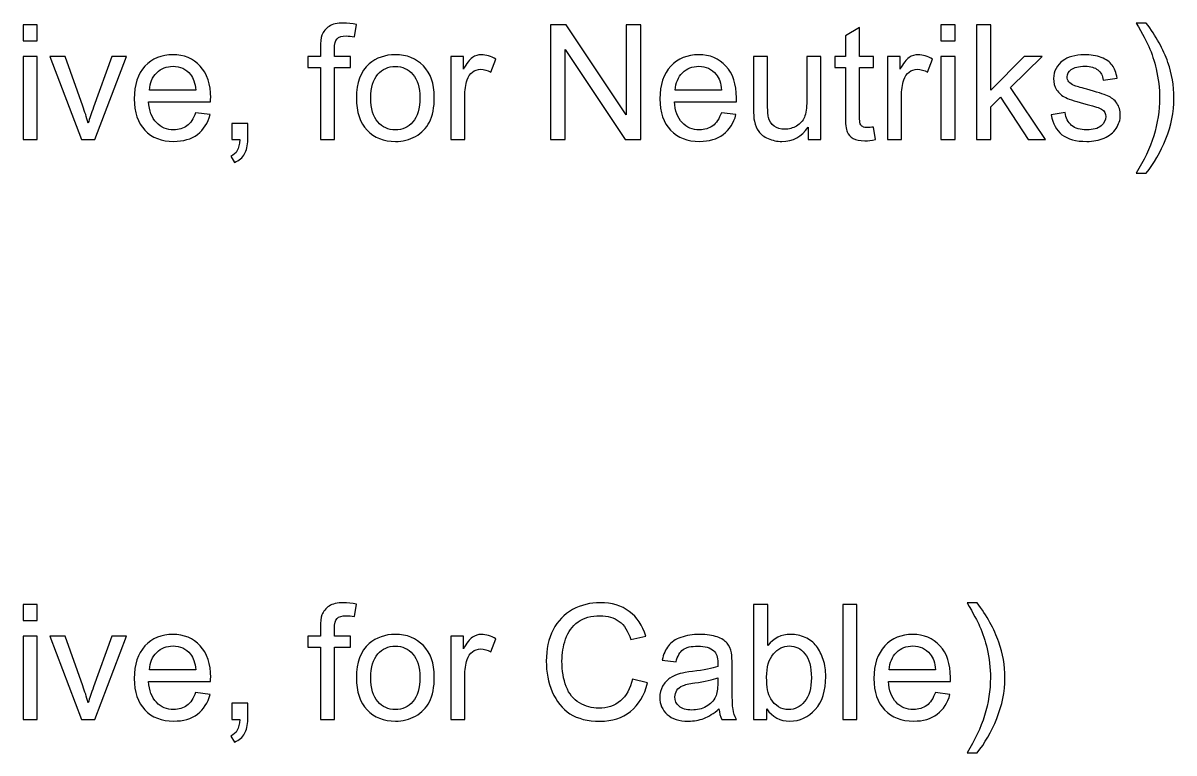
# Model space of a CAD drawing. Header units: millimetres. Extents: x 161 to 1941, y -2211 to 166.
# Drawn here: x 753.5 to 935.8, y -157.1 to -41.4 of the extents above; entities that cross this region are included whole.
import ezdxf

# ---------------------------------------------------------------- set-up
doc = ezdxf.new("R2010")
doc.units = ezdxf.units.MM
doc.header["$MEASUREMENT"] = 0
doc.layers.add('Layer 1', color=7, linetype='Continuous')

msp = doc.modelspace()

# ---------------------------------------------------------------- linework, layer by layer
at = {"layer": 'Layer 1', "color": 250}
for points, knots in [([(753.5243, -44.2696), (753.5243, -44.2696), (753.5243, -41.7296), (753.5243, -41.7296), (753.5243, -41.7296), (755.7595, -41.7296), (755.7595, -41.7296), (755.7595, -41.7296), (755.7595, -44.2696), (755.7595, -44.2696), (755.7595, -44.2696), (753.5243, -44.2696), (753.5243, -44.2696)], [0, 0, 0, 0, 0.25, 0.25, 0.25, 0.5, 0.5, 0.5, 0.75, 0.75, 0.75, 1, 1, 1, 1]), ([(800.6413, -59.916), (800.6413, -59.916), (800.6413, -48.4606), (800.6413, -48.4606), (800.6413, -48.4606), (798.6601, -48.4606), (798.6601, -48.4606), (798.6601, -48.4606), (798.6601, -46.7334), (798.6601, -46.7334), (798.6601, -46.7334), (800.6413, -46.7334), (800.6413, -46.7334), (800.6413, -46.7334), (800.6413, -45.3364), (800.6413, -45.3364), (800.6413, -44.4516), (800.7175, -43.7955), (800.8741, -43.3679), (801.09, -42.7922), (801.4626, -42.3223), (802.0044, -41.9624), (802.5421, -41.6026), (803.2998, -41.4248), (804.2735, -41.4248), (804.9043, -41.4248), (805.5985, -41.501), (806.3605, -41.6492), (806.3605, -41.6492), (806.0261, -43.605), (806.0261, -43.605), (805.5604, -43.5245), (805.1244, -43.4822), (804.7095, -43.4822), (804.0322, -43.4822), (803.5538, -43.6261), (803.2702, -43.914), (802.9908, -44.2019), (802.8511, -44.7395), (802.8511, -45.5269), (802.8511, -45.5269), (802.8511, -46.7334), (802.8511, -46.7334), (802.8511, -46.7334), (805.4165, -46.7334), (805.4165, -46.7334), (805.4165, -46.7334), (805.4165, -48.4606), (805.4165, -48.4606), (805.4165, -48.4606), (802.8765, -48.4606), (802.8765, -48.4606), (802.8765, -48.4606), (802.8765, -59.916), (802.8765, -59.916), (802.8765, -59.916), (800.6413, -59.916), (800.6413, -59.916)], [0, 0, 0, 0, 0.05263158, 0.05263158, 0.05263158, 0.10526316, 0.10526316, 0.10526316, 0.15789474, 0.15789474, 0.15789474, 0.21052632, 0.21052632, 0.21052632, 0.26315789, 0.26315789, 0.26315789, 0.31578947, 0.31578947, 0.31578947, 0.36842105, 0.36842105, 0.36842105, 0.42105263, 0.42105263, 0.42105263, 0.47368421, 0.47368421, 0.47368421, 0.52631579, 0.52631579, 0.52631579, 0.57894737, 0.57894737, 0.57894737, 0.63157895, 0.63157895, 0.63157895, 0.68421053, 0.68421053, 0.68421053, 0.73684211, 0.73684211, 0.73684211, 0.78947368, 0.78947368, 0.78947368, 0.84210526, 0.84210526, 0.84210526, 0.89473684, 0.89473684, 0.89473684, 0.94736842, 0.94736842, 0.94736842, 1, 1, 1, 1]), ([(837.0607, -59.916), (837.0607, -59.916), (837.0607, -41.7296), (837.0607, -41.7296), (837.0607, -41.7296), (839.533, -41.7296), (839.533, -41.7296), (839.533, -41.7296), (849.0749, -56.0044), (849.0749, -56.0044), (849.0749, -56.0044), (849.0749, -41.7296), (849.0749, -41.7296), (849.0749, -41.7296), (851.3863, -41.7296), (851.3863, -41.7296), (851.3863, -41.7296), (851.3863, -59.916), (851.3863, -59.916), (851.3863, -59.916), (848.914, -59.916), (848.914, -59.916), (848.914, -59.916), (839.3721, -45.6412), (839.3721, -45.6412), (839.3721, -45.6412), (839.3721, -59.916), (839.3721, -59.916), (839.3721, -59.916), (837.0607, -59.916), (837.0607, -59.916)], [0, 0, 0, 0, 0.1, 0.1, 0.1, 0.2, 0.2, 0.2, 0.3, 0.3, 0.3, 0.4, 0.4, 0.4, 0.5, 0.5, 0.5, 0.6, 0.6, 0.6, 0.7, 0.7, 0.7, 0.8, 0.8, 0.8, 0.9, 0.9, 0.9, 1, 1, 1, 1]), ([(898.9181, -44.2696), (898.9181, -44.2696), (898.9181, -41.7296), (898.9181, -41.7296), (898.9181, -41.7296), (901.1533, -41.7296), (901.1533, -41.7296), (901.1533, -41.7296), (901.1533, -44.2696), (901.1533, -44.2696), (901.1533, -44.2696), (898.9181, -44.2696), (898.9181, -44.2696)], [0, 0, 0, 0, 0.25, 0.25, 0.25, 0.5, 0.5, 0.5, 0.75, 0.75, 0.75, 1, 1, 1, 1]), ([(904.5696, -59.916), (904.5696, -59.916), (904.5696, -41.7296), (904.5696, -41.7296), (904.5696, -41.7296), (906.8048, -41.7296), (906.8048, -41.7296), (906.8048, -41.7296), (906.8048, -52.0886), (906.8048, -52.0886), (906.8048, -52.0886), (912.088, -46.7334), (912.088, -46.7334), (912.088, -46.7334), (914.9751, -46.7334), (914.9751, -46.7334), (914.9751, -46.7334), (909.9459, -51.6314), (909.9459, -51.6314), (909.9459, -51.6314), (915.4831, -59.916), (915.4831, -59.916), (915.4831, -59.916), (912.7314, -59.916), (912.7314, -59.916), (912.7314, -59.916), (908.3542, -53.1808), (908.3542, -53.1808), (908.3542, -53.1808), (906.8048, -54.6878), (906.8048, -54.6878), (906.8048, -54.6878), (906.8048, -59.916), (906.8048, -59.916), (906.8048, -59.916), (904.5696, -59.916), (904.5696, -59.916)], [0, 0, 0, 0, 0.08333333, 0.08333333, 0.08333333, 0.16666667, 0.16666667, 0.16666667, 0.25, 0.25, 0.25, 0.33333333, 0.33333333, 0.33333333, 0.41666667, 0.41666667, 0.41666667, 0.5, 0.5, 0.5, 0.58333333, 0.58333333, 0.58333333, 0.66666667, 0.66666667, 0.66666667, 0.75, 0.75, 0.75, 0.83333333, 0.83333333, 0.83333333, 0.91666667, 0.91666667, 0.91666667, 1, 1, 1, 1]), ([(931.4343, -65.25), (931.4343, -65.25), (929.8341, -65.25), (929.8341, -65.25), (932.3064, -61.2834), (933.5425, -57.3125), (933.5425, -53.3374), (933.5425, -51.7838), (933.3647, -50.2428), (933.0091, -48.7146), (932.7297, -47.4742), (932.336, -46.2847), (931.8322, -45.1417), (931.5105, -44.4008), (930.8416, -43.1605), (929.8341, -41.4248), (929.8341, -41.4248), (931.4343, -41.4248), (931.4343, -41.4248), (932.9837, -43.4991), (934.1309, -45.5819), (934.876, -47.6732), (935.511, -49.4724), (935.8285, -51.3562), (935.8285, -53.3247), (935.8285, -55.5557), (935.4009, -57.7147), (934.5458, -59.7975), (933.6949, -61.8803), (932.6577, -63.6964), (931.4343, -65.25)], [0, 0, 0, 0, 0.1, 0.1, 0.1, 0.2, 0.2, 0.2, 0.3, 0.3, 0.3, 0.4, 0.4, 0.4, 0.5, 0.5, 0.5, 0.6, 0.6, 0.6, 0.7, 0.7, 0.7, 0.8, 0.8, 0.8, 0.9, 0.9, 0.9, 1, 1, 1, 1]), ([(888.2543, -57.9221), (888.2543, -57.9221), (888.5591, -59.8948), (888.5591, -59.8948), (887.9326, -60.0261), (887.3695, -60.0938), (886.8785, -60.0938), (886.0699, -60.0938), (885.4434, -59.9668), (884.9946, -59.7086), (884.5501, -59.4503), (884.2369, -59.1159), (884.0548, -58.6968), (883.8728, -58.2777), (883.7839, -57.3972), (883.7839, -56.0552), (883.7839, -56.0552), (883.7839, -48.4606), (883.7839, -48.4606), (883.7839, -48.4606), (882.1329, -48.4606), (882.1329, -48.4606), (882.1329, -48.4606), (882.1329, -46.7334), (882.1329, -46.7334), (882.1329, -46.7334), (883.7839, -46.7334), (883.7839, -46.7334), (883.7839, -46.7334), (883.7839, -43.4737), (883.7839, -43.4737), (883.7839, -43.4737), (886.0191, -42.1318), (886.0191, -42.1318), (886.0191, -42.1318), (886.0191, -46.7334), (886.0191, -46.7334), (886.0191, -46.7334), (888.2543, -46.7334), (888.2543, -46.7334), (888.2543, -46.7334), (888.2543, -48.4606), (888.2543, -48.4606), (888.2543, -48.4606), (886.0191, -48.4606), (886.0191, -48.4606), (886.0191, -48.4606), (886.0191, -56.1822), (886.0191, -56.1822), (886.0191, -56.8214), (886.0572, -57.2321), (886.1376, -57.4141), (886.2138, -57.5961), (886.3408, -57.7401), (886.5186, -57.8501), (886.6964, -57.956), (886.9504, -58.011), (887.2806, -58.011), (887.5262, -58.011), (887.8521, -57.9814), (888.2543, -57.9221)], [0, 0, 0, 0, 0.05, 0.05, 0.05, 0.1, 0.1, 0.1, 0.15, 0.15, 0.15, 0.2, 0.2, 0.2, 0.25, 0.25, 0.25, 0.3, 0.3, 0.3, 0.35, 0.35, 0.35, 0.4, 0.4, 0.4, 0.45, 0.45, 0.45, 0.5, 0.5, 0.5, 0.55, 0.55, 0.55, 0.6, 0.6, 0.6, 0.65, 0.65, 0.65, 0.7, 0.7, 0.7, 0.75, 0.75, 0.75, 0.8, 0.8, 0.8, 0.85, 0.85, 0.85, 0.9, 0.9, 0.9, 0.95, 0.95, 0.95, 1, 1, 1, 1]), ([(753.5243, -59.916), (753.5243, -59.916), (753.5243, -46.7334), (753.5243, -46.7334), (753.5243, -46.7334), (755.7595, -46.7334), (755.7595, -46.7334), (755.7595, -46.7334), (755.7595, -59.916), (755.7595, -59.916), (755.7595, -59.916), (753.5243, -59.916), (753.5243, -59.916)], [0, 0, 0, 0, 0.25, 0.25, 0.25, 0.5, 0.5, 0.5, 0.75, 0.75, 0.75, 1, 1, 1, 1]), ([(762.7699, -59.916), (762.7699, -59.916), (757.7957, -46.7334), (757.7957, -46.7334), (757.7957, -46.7334), (760.1875, -46.7334), (760.1875, -46.7334), (760.1875, -46.7334), (763.0069, -54.6286), (763.0069, -54.6286), (763.3117, -55.4795), (763.5954, -56.3642), (763.8536, -57.2829), (764.0526, -56.5886), (764.3277, -55.7546), (764.6876, -54.7767), (764.6876, -54.7767), (767.617, -46.7334), (767.617, -46.7334), (767.617, -46.7334), (769.9115, -46.7334), (769.9115, -46.7334), (769.9115, -46.7334), (764.9204, -59.916), (764.9204, -59.916), (764.9204, -59.916), (762.7699, -59.916), (762.7699, -59.916)], [0, 0, 0, 0, 0.11111111, 0.11111111, 0.11111111, 0.22222222, 0.22222222, 0.22222222, 0.33333333, 0.33333333, 0.33333333, 0.44444444, 0.44444444, 0.44444444, 0.55555556, 0.55555556, 0.55555556, 0.66666667, 0.66666667, 0.66666667, 0.77777778, 0.77777778, 0.77777778, 0.88888889, 0.88888889, 0.88888889, 1, 1, 1, 1]), ([(780.8589, -55.6488), (780.8589, -55.6488), (783.1703, -55.9536), (783.1703, -55.9536), (782.8105, -57.2956), (782.1374, -58.3412), (781.1552, -59.082), (780.1731, -59.8229), (778.92, -60.1954), (777.3918, -60.1954), (775.4699, -60.1954), (773.9459, -59.6027), (772.8198, -58.4174), (771.6937, -57.2363), (771.1307, -55.5726), (771.1307, -53.4348), (771.1307, -51.225), (771.698, -49.5062), (772.8367, -48.287), (773.9755, -47.0636), (775.4529, -46.454), (777.269, -46.454), (779.0259, -46.454), (780.461, -47.0509), (781.5743, -48.2489), (782.6877, -49.447), (783.2465, -51.1318), (783.2465, -53.3035), (783.2465, -53.4348), (783.2423, -53.6337), (783.2338, -53.8962), (783.2338, -53.8962), (773.4167, -53.8962), (773.4167, -53.8962), (773.5014, -55.3398), (773.9078, -56.4489), (774.6444, -57.2151), (775.3767, -57.9814), (776.2954, -58.3666), (777.3918, -58.3666), (778.2088, -58.3666), (778.9073, -58.1507), (779.4831, -57.7189), (780.063, -57.2871), (780.5202, -56.5971), (780.8589, -55.6488)], [0, 0, 0, 0, 0.06666667, 0.06666667, 0.06666667, 0.13333333, 0.13333333, 0.13333333, 0.2, 0.2, 0.2, 0.26666667, 0.26666667, 0.26666667, 0.33333333, 0.33333333, 0.33333333, 0.4, 0.4, 0.4, 0.46666667, 0.46666667, 0.46666667, 0.53333333, 0.53333333, 0.53333333, 0.6, 0.6, 0.6, 0.66666667, 0.66666667, 0.66666667, 0.73333333, 0.73333333, 0.73333333, 0.8, 0.8, 0.8, 0.86666667, 0.86666667, 0.86666667, 0.93333333, 0.93333333, 0.93333333, 1, 1, 1, 1]), ([(806.3267, -53.3247), (806.3267, -50.8905), (807.004, -49.0871), (808.3629, -47.9145), (809.4932, -46.9408), (810.8775, -46.454), (812.5074, -46.454), (814.315, -46.454), (815.7967, -47.0467), (816.9481, -48.232), (818.0954, -49.4131), (818.6711, -51.0514), (818.6711, -53.1384), (818.6711, -54.8318), (818.4171, -56.161), (817.9091, -57.1305), (817.4011, -58.0999), (816.6603, -58.8534), (815.6866, -59.3911), (814.7172, -59.9287), (813.6546, -60.1954), (812.5074, -60.1954), (810.6616, -60.1954), (809.1715, -59.607), (808.0327, -58.4259), (806.894, -57.2448), (806.3267, -55.543), (806.3267, -53.3247)], [0, 0, 0, 0, 0.11111111, 0.11111111, 0.11111111, 0.22222222, 0.22222222, 0.22222222, 0.33333333, 0.33333333, 0.33333333, 0.44444444, 0.44444444, 0.44444444, 0.55555556, 0.55555556, 0.55555556, 0.66666667, 0.66666667, 0.66666667, 0.77777778, 0.77777778, 0.77777778, 0.88888889, 0.88888889, 0.88888889, 1, 1, 1, 1]), ([(821.2661, -59.916), (821.2661, -59.916), (821.2661, -46.7334), (821.2661, -46.7334), (821.2661, -46.7334), (823.2727, -46.7334), (823.2727, -46.7334), (823.2727, -46.7334), (823.2727, -48.7527), (823.2727, -48.7527), (823.7849, -47.8171), (824.2591, -47.1991), (824.6951, -46.9027), (825.1311, -46.6022), (825.6095, -46.454), (826.1302, -46.454), (826.8837, -46.454), (827.65, -46.6911), (828.4289, -47.161), (828.4289, -47.161), (827.633, -49.2226), (827.633, -49.2226), (827.0912, -48.9178), (826.5493, -48.7654), (826.0074, -48.7654), (825.5206, -48.7654), (825.0846, -48.9136), (824.6993, -49.2057), (824.3141, -49.4978), (824.0389, -49.9042), (823.8738, -50.4249), (823.6241, -51.2165), (823.5013, -52.0843), (823.5013, -53.0284), (823.5013, -53.0284), (823.5013, -59.916), (823.5013, -59.916), (823.5013, -59.916), (821.2661, -59.916), (821.2661, -59.916)], [0, 0, 0, 0, 0.07692308, 0.07692308, 0.07692308, 0.15384615, 0.15384615, 0.15384615, 0.23076923, 0.23076923, 0.23076923, 0.30769231, 0.30769231, 0.30769231, 0.38461538, 0.38461538, 0.38461538, 0.46153846, 0.46153846, 0.46153846, 0.53846154, 0.53846154, 0.53846154, 0.61538462, 0.61538462, 0.61538462, 0.69230769, 0.69230769, 0.69230769, 0.76923077, 0.76923077, 0.76923077, 0.84615385, 0.84615385, 0.84615385, 0.92307692, 0.92307692, 0.92307692, 1, 1, 1, 1]), ([(864.1413, -55.6488), (864.1413, -55.6488), (866.4527, -55.9536), (866.4527, -55.9536), (866.0929, -57.2956), (865.4198, -58.3412), (864.4376, -59.082), (863.4555, -59.8229), (862.2024, -60.1954), (860.6742, -60.1954), (858.7523, -60.1954), (857.2283, -59.6027), (856.1022, -58.4174), (854.9761, -57.2363), (854.4131, -55.5726), (854.4131, -53.4348), (854.4131, -51.225), (854.9804, -49.5062), (856.1191, -48.287), (857.2579, -47.0636), (858.7353, -46.454), (860.5514, -46.454), (862.3083, -46.454), (863.7434, -47.0509), (864.8567, -48.2489), (865.9701, -49.447), (866.5289, -51.1318), (866.5289, -53.3035), (866.5289, -53.4348), (866.5247, -53.6337), (866.5162, -53.8962), (866.5162, -53.8962), (856.6991, -53.8962), (856.6991, -53.8962), (856.7838, -55.3398), (857.1902, -56.4489), (857.9268, -57.2151), (858.6591, -57.9814), (859.5778, -58.3666), (860.6742, -58.3666), (861.4912, -58.3666), (862.1897, -58.1507), (862.7655, -57.7189), (863.3454, -57.2871), (863.8026, -56.5971), (864.1413, -55.6488)], [0, 0, 0, 0, 0.06666667, 0.06666667, 0.06666667, 0.13333333, 0.13333333, 0.13333333, 0.2, 0.2, 0.2, 0.26666667, 0.26666667, 0.26666667, 0.33333333, 0.33333333, 0.33333333, 0.4, 0.4, 0.4, 0.46666667, 0.46666667, 0.46666667, 0.53333333, 0.53333333, 0.53333333, 0.6, 0.6, 0.6, 0.66666667, 0.66666667, 0.66666667, 0.73333333, 0.73333333, 0.73333333, 0.8, 0.8, 0.8, 0.86666667, 0.86666667, 0.86666667, 0.93333333, 0.93333333, 0.93333333, 1, 1, 1, 1]), ([(877.8869, -59.916), (877.8869, -59.916), (877.8869, -57.956), (877.8869, -57.956), (876.8624, -59.4503), (875.4739, -60.1954), (873.7171, -60.1954), (872.9424, -60.1954), (872.2185, -60.0472), (871.5454, -59.7509), (870.8723, -59.4503), (870.3727, -59.0778), (870.0468, -58.6291), (869.7208, -58.1761), (869.4922, -57.6258), (869.361, -56.9738), (869.2721, -56.5336), (869.2255, -55.8393), (869.2255, -54.891), (869.2255, -54.891), (869.2255, -46.7334), (869.2255, -46.7334), (869.2255, -46.7334), (871.4607, -46.7334), (871.4607, -46.7334), (871.4607, -46.7334), (871.4607, -54.0274), (871.4607, -54.0274), (871.4607, -55.1916), (871.5073, -55.979), (871.5962, -56.3812), (871.7359, -56.9696), (872.0322, -57.4268), (872.4894, -57.7612), (872.9424, -58.0957), (873.5012, -58.265), (874.17, -58.265), (874.8389, -58.265), (875.4654, -58.0957), (876.0496, -57.7528), (876.6338, -57.4099), (877.0487, -56.94), (877.2942, -56.3515), (877.5355, -55.7631), (877.6583, -54.9037), (877.6583, -53.7819), (877.6583, -53.7819), (877.6583, -46.7334), (877.6583, -46.7334), (877.6583, -46.7334), (879.8935, -46.7334), (879.8935, -46.7334), (879.8935, -46.7334), (879.8935, -59.916), (879.8935, -59.916), (879.8935, -59.916), (877.8869, -59.916), (877.8869, -59.916)], [0, 0, 0, 0, 0.05263158, 0.05263158, 0.05263158, 0.10526316, 0.10526316, 0.10526316, 0.15789474, 0.15789474, 0.15789474, 0.21052632, 0.21052632, 0.21052632, 0.26315789, 0.26315789, 0.26315789, 0.31578947, 0.31578947, 0.31578947, 0.36842105, 0.36842105, 0.36842105, 0.42105263, 0.42105263, 0.42105263, 0.47368421, 0.47368421, 0.47368421, 0.52631579, 0.52631579, 0.52631579, 0.57894737, 0.57894737, 0.57894737, 0.63157895, 0.63157895, 0.63157895, 0.68421053, 0.68421053, 0.68421053, 0.73684211, 0.73684211, 0.73684211, 0.78947368, 0.78947368, 0.78947368, 0.84210526, 0.84210526, 0.84210526, 0.89473684, 0.89473684, 0.89473684, 0.94736842, 0.94736842, 0.94736842, 1, 1, 1, 1]), ([(890.4345, -59.916), (890.4345, -59.916), (890.4345, -46.7334), (890.4345, -46.7334), (890.4345, -46.7334), (892.4411, -46.7334), (892.4411, -46.7334), (892.4411, -46.7334), (892.4411, -48.7527), (892.4411, -48.7527), (892.9533, -47.8171), (893.4275, -47.1991), (893.8635, -46.9027), (894.2995, -46.6022), (894.7779, -46.454), (895.2986, -46.454), (896.0521, -46.454), (896.8184, -46.6911), (897.5973, -47.161), (897.5973, -47.161), (896.8014, -49.2226), (896.8014, -49.2226), (896.2596, -48.9178), (895.7177, -48.7654), (895.1758, -48.7654), (894.689, -48.7654), (894.253, -48.9136), (893.8677, -49.2057), (893.4825, -49.4978), (893.2073, -49.9042), (893.0422, -50.4249), (892.7925, -51.2165), (892.6697, -52.0843), (892.6697, -53.0284), (892.6697, -53.0284), (892.6697, -59.916), (892.6697, -59.916), (892.6697, -59.916), (890.4345, -59.916), (890.4345, -59.916)], [0, 0, 0, 0, 0.07692308, 0.07692308, 0.07692308, 0.15384615, 0.15384615, 0.15384615, 0.23076923, 0.23076923, 0.23076923, 0.30769231, 0.30769231, 0.30769231, 0.38461538, 0.38461538, 0.38461538, 0.46153846, 0.46153846, 0.46153846, 0.53846154, 0.53846154, 0.53846154, 0.61538462, 0.61538462, 0.61538462, 0.69230769, 0.69230769, 0.69230769, 0.76923077, 0.76923077, 0.76923077, 0.84615385, 0.84615385, 0.84615385, 0.92307692, 0.92307692, 0.92307692, 1, 1, 1, 1]), ([(898.9181, -59.916), (898.9181, -59.916), (898.9181, -46.7334), (898.9181, -46.7334), (898.9181, -46.7334), (901.1533, -46.7334), (901.1533, -46.7334), (901.1533, -46.7334), (901.1533, -59.916), (901.1533, -59.916), (901.1533, -59.916), (898.9181, -59.916), (898.9181, -59.916)], [0, 0, 0, 0, 0.25, 0.25, 0.25, 0.5, 0.5, 0.5, 0.75, 0.75, 0.75, 1, 1, 1, 1]), ([(916.3721, -55.979), (916.3721, -55.979), (918.5819, -55.6234), (918.5819, -55.6234), (918.7047, -56.5082), (919.0518, -57.1855), (919.6191, -57.6596), (920.1863, -58.1295), (920.9822, -58.3666), (921.9982, -58.3666), (923.0269, -58.3666), (923.7889, -58.1592), (924.2884, -57.7401), (924.7837, -57.3252), (925.0335, -56.8341), (925.0335, -56.2711), (925.0335, -55.7673), (924.8091, -55.3694), (924.3646, -55.0815), (924.0514, -54.8826), (923.2894, -54.6328), (922.0786, -54.3238), (920.4446, -53.9131), (919.3143, -53.5575), (918.6793, -53.257), (918.0485, -52.9522), (917.5701, -52.5373), (917.2442, -52.0039), (916.9182, -51.4747), (916.7531, -50.8863), (916.7531, -50.2428), (916.7531, -49.6544), (916.8886, -49.1125), (917.1553, -48.613), (917.4262, -48.1135), (917.7903, -47.6986), (918.2517, -47.3684), (918.5988, -47.1144), (919.073, -46.8985), (919.6699, -46.7207), (920.271, -46.5429), (920.9102, -46.454), (921.596, -46.454), (922.629, -46.454), (923.5349, -46.6022), (924.3138, -46.9027), (925.097, -47.1991), (925.6727, -47.6055), (926.0453, -48.1135), (926.4136, -48.6257), (926.6718, -49.3073), (926.8115, -50.1624), (926.8115, -50.1624), (924.6271, -50.4672), (924.6271, -50.4672), (924.5297, -49.7814), (924.2419, -49.2438), (923.7677, -48.8585), (923.2936, -48.4733), (922.6247, -48.2828), (921.7569, -48.2828), (920.7367, -48.2828), (920.0043, -48.4521), (919.5683, -48.7908), (919.1322, -49.1295), (918.9121, -49.5274), (918.9121, -49.9804), (918.9121, -50.2682), (919.001, -50.5307), (919.183, -50.7635), (919.3651, -51.0006), (919.6487, -51.1996), (920.0382, -51.3562), (920.2625, -51.4409), (920.9145, -51.6314), (922.0067, -51.9277), (923.5815, -52.3468), (924.6821, -52.6939), (925.3087, -52.9606), (925.9352, -53.2273), (926.4263, -53.621), (926.7819, -54.129), (927.1417, -54.6413), (927.3195, -55.2763), (927.3195, -56.0383), (927.3195, -56.7791), (927.1036, -57.4776), (926.6676, -58.1338), (926.2315, -58.7899), (925.605, -59.2979), (924.788, -59.6578), (923.9667, -60.0176), (923.0396, -60.1954), (922.0067, -60.1954), (920.2964, -60.1954), (918.9883, -59.8398), (918.0908, -59.1328), (917.1934, -58.4216), (916.6219, -57.3718), (916.3721, -55.979)], [0, 0, 0, 0, 0.03030303, 0.03030303, 0.03030303, 0.06060606, 0.06060606, 0.06060606, 0.09090909, 0.09090909, 0.09090909, 0.12121212, 0.12121212, 0.12121212, 0.15151515, 0.15151515, 0.15151515, 0.18181818, 0.18181818, 0.18181818, 0.21212121, 0.21212121, 0.21212121, 0.24242424, 0.24242424, 0.24242424, 0.27272727, 0.27272727, 0.27272727, 0.3030303, 0.3030303, 0.3030303, 0.33333333, 0.33333333, 0.33333333, 0.36363636, 0.36363636, 0.36363636, 0.39393939, 0.39393939, 0.39393939, 0.42424242, 0.42424242, 0.42424242, 0.45454545, 0.45454545, 0.45454545, 0.48484848, 0.48484848, 0.48484848, 0.51515152, 0.51515152, 0.51515152, 0.54545455, 0.54545455, 0.54545455, 0.57575758, 0.57575758, 0.57575758, 0.60606061, 0.60606061, 0.60606061, 0.63636364, 0.63636364, 0.63636364, 0.66666667, 0.66666667, 0.66666667, 0.6969697, 0.6969697, 0.6969697, 0.72727273, 0.72727273, 0.72727273, 0.75757576, 0.75757576, 0.75757576, 0.78787879, 0.78787879, 0.78787879, 0.81818182, 0.81818182, 0.81818182, 0.84848485, 0.84848485, 0.84848485, 0.87878788, 0.87878788, 0.87878788, 0.90909091, 0.90909091, 0.90909091, 0.93939394, 0.93939394, 0.93939394, 0.96969697, 0.96969697, 0.96969697, 1, 1, 1, 1]), ([(773.5437, -52.0674), (773.5437, -52.0674), (780.8843, -52.0674), (780.8843, -52.0674), (780.7869, -50.9583), (780.5033, -50.1285), (780.0419, -49.574), (779.3349, -48.7146), (778.412, -48.2828), (777.2817, -48.2828), (776.2573, -48.2828), (775.3979, -48.6257), (774.6994, -49.3115), (774.0051, -49.9973), (773.6199, -50.9159), (773.5437, -52.0674)], [0, 0, 0, 0, 0.2, 0.2, 0.2, 0.4, 0.4, 0.4, 0.6, 0.6, 0.6, 0.8, 0.8, 0.8, 1, 1, 1, 1]), ([(808.6127, -53.3289), (808.6127, -55.0138), (808.981, -56.2753), (809.7176, -57.1093), (810.4584, -57.9475), (811.3855, -58.3666), (812.5074, -58.3666), (813.6165, -58.3666), (814.5394, -57.9475), (815.2802, -57.1051), (816.0168, -56.2626), (816.3851, -54.9799), (816.3851, -53.257), (816.3851, -51.6314), (816.0126, -50.3995), (815.2717, -49.5655), (814.5309, -48.7273), (813.608, -48.3082), (812.5074, -48.3082), (811.3855, -48.3082), (810.4584, -48.7231), (809.7176, -49.557), (808.981, -50.391), (808.6127, -51.6483), (808.6127, -53.3289)], [0, 0, 0, 0, 0.125, 0.125, 0.125, 0.25, 0.25, 0.25, 0.375, 0.375, 0.375, 0.5, 0.5, 0.5, 0.625, 0.625, 0.625, 0.75, 0.75, 0.75, 0.875, 0.875, 0.875, 1, 1, 1, 1]), ([(856.8261, -52.0674), (856.8261, -52.0674), (864.1667, -52.0674), (864.1667, -52.0674), (864.0693, -50.9583), (863.7857, -50.1285), (863.3243, -49.574), (862.6173, -48.7146), (861.6944, -48.2828), (860.5641, -48.2828), (859.5397, -48.2828), (858.6803, -48.6257), (857.9818, -49.3115), (857.2875, -49.9973), (856.9023, -50.9159), (856.8261, -52.0674)], [0, 0, 0, 0, 0.2, 0.2, 0.2, 0.4, 0.4, 0.4, 0.6, 0.6, 0.6, 0.8, 0.8, 0.8, 1, 1, 1, 1]), ([(786.5781, -59.916), (786.5781, -59.916), (786.5781, -57.376), (786.5781, -57.376), (786.5781, -57.376), (789.1181, -57.376), (789.1181, -57.376), (789.1181, -57.376), (789.1181, -59.916), (789.1181, -59.916), (789.1181, -60.8516), (788.953, -61.6093), (788.6186, -62.1851), (788.2884, -62.7608), (787.7592, -63.2095), (787.0353, -63.5228), (787.0353, -63.5228), (786.4257, -62.5576), (786.4257, -62.5576), (786.8998, -62.3502), (787.247, -62.0454), (787.4671, -61.6474), (787.6915, -61.2453), (787.8185, -60.6695), (787.8439, -59.916), (787.8439, -59.916), (786.5781, -59.916), (786.5781, -59.916)], [0, 0, 0, 0, 0.11111111, 0.11111111, 0.11111111, 0.22222222, 0.22222222, 0.22222222, 0.33333333, 0.33333333, 0.33333333, 0.44444444, 0.44444444, 0.44444444, 0.55555556, 0.55555556, 0.55555556, 0.66666667, 0.66666667, 0.66666667, 0.77777778, 0.77777778, 0.77777778, 0.88888889, 0.88888889, 0.88888889, 1, 1, 1, 1]), ([(753.5243, -136.1546), (753.5243, -136.1546), (753.5243, -133.6146), (753.5243, -133.6146), (753.5243, -133.6146), (755.7595, -133.6146), (755.7595, -133.6146), (755.7595, -133.6146), (755.7595, -136.1546), (755.7595, -136.1546), (755.7595, -136.1546), (753.5243, -136.1546), (753.5243, -136.1546)], [0, 0, 0, 0, 0.25, 0.25, 0.25, 0.5, 0.5, 0.5, 0.75, 0.75, 0.75, 1, 1, 1, 1]), ([(800.6413, -151.801), (800.6413, -151.801), (800.6413, -140.3456), (800.6413, -140.3456), (800.6413, -140.3456), (798.6601, -140.3456), (798.6601, -140.3456), (798.6601, -140.3456), (798.6601, -138.6184), (798.6601, -138.6184), (798.6601, -138.6184), (800.6413, -138.6184), (800.6413, -138.6184), (800.6413, -138.6184), (800.6413, -137.2214), (800.6413, -137.2214), (800.6413, -136.3366), (800.7175, -135.6805), (800.8741, -135.2529), (801.09, -134.6772), (801.4626, -134.2073), (802.0044, -133.8474), (802.5421, -133.4876), (803.2998, -133.3098), (804.2735, -133.3098), (804.9043, -133.3098), (805.5985, -133.386), (806.3605, -133.5342), (806.3605, -133.5342), (806.0261, -135.49), (806.0261, -135.49), (805.5604, -135.4095), (805.1244, -135.3672), (804.7095, -135.3672), (804.0322, -135.3672), (803.5538, -135.5111), (803.2702, -135.799), (802.9908, -136.0869), (802.8511, -136.6245), (802.8511, -137.4119), (802.8511, -137.4119), (802.8511, -138.6184), (802.8511, -138.6184), (802.8511, -138.6184), (805.4165, -138.6184), (805.4165, -138.6184), (805.4165, -138.6184), (805.4165, -140.3456), (805.4165, -140.3456), (805.4165, -140.3456), (802.8765, -140.3456), (802.8765, -140.3456), (802.8765, -140.3456), (802.8765, -151.801), (802.8765, -151.801), (802.8765, -151.801), (800.6413, -151.801), (800.6413, -151.801)], [0, 0, 0, 0, 0.05263158, 0.05263158, 0.05263158, 0.10526316, 0.10526316, 0.10526316, 0.15789474, 0.15789474, 0.15789474, 0.21052632, 0.21052632, 0.21052632, 0.26315789, 0.26315789, 0.26315789, 0.31578947, 0.31578947, 0.31578947, 0.36842105, 0.36842105, 0.36842105, 0.42105263, 0.42105263, 0.42105263, 0.47368421, 0.47368421, 0.47368421, 0.52631579, 0.52631579, 0.52631579, 0.57894737, 0.57894737, 0.57894737, 0.63157895, 0.63157895, 0.63157895, 0.68421053, 0.68421053, 0.68421053, 0.73684211, 0.73684211, 0.73684211, 0.78947368, 0.78947368, 0.78947368, 0.84210526, 0.84210526, 0.84210526, 0.89473684, 0.89473684, 0.89473684, 0.94736842, 0.94736842, 0.94736842, 1, 1, 1, 1]), ([(850.0401, -145.4214), (850.0401, -145.4214), (852.4531, -146.031), (852.4531, -146.031), (851.9493, -148.0079), (851.0434, -149.5108), (849.7353, -150.5479), (848.4272, -151.5851), (846.827, -152.1058), (844.9347, -152.1058), (842.9789, -152.1058), (841.3872, -151.7079), (840.1595, -150.9078), (838.9318, -150.1119), (838.0005, -148.9562), (837.3613, -147.4449), (836.722, -145.9294), (836.4003, -144.308), (836.4003, -142.5723), (836.4003, -140.68), (836.7601, -139.029), (837.484, -137.6193), (838.2079, -136.2096), (839.2366, -135.1386), (840.5701, -134.4062), (841.9036, -133.6739), (843.3726, -133.3098), (844.9728, -133.3098), (846.7931, -133.3098), (848.3214, -133.7712), (849.5575, -134.6983), (850.7979, -135.6254), (851.6615, -136.9251), (852.1483, -138.6015), (852.1483, -138.6015), (849.7861, -139.1603), (849.7861, -139.1603), (849.367, -137.8395), (848.7532, -136.8743), (847.9531, -136.2731), (847.153, -135.6678), (846.1454, -135.3672), (844.9305, -135.3672), (843.5377, -135.3672), (842.3693, -135.7016), (841.4337, -136.3705), (840.4982, -137.0394), (839.8378, -137.9411), (839.461, -139.0671), (839.08, -140.1974), (838.8895, -141.3616), (838.8895, -142.5596), (838.8895, -144.1048), (839.1139, -145.4552), (839.5626, -146.6067), (840.0113, -147.7624), (840.7098, -148.6218), (841.6581, -149.1933), (842.6064, -149.7648), (843.6308, -150.0484), (844.7357, -150.0484), (846.0819, -150.0484), (847.2165, -149.6589), (848.1478, -148.8842), (849.0791, -148.1053), (849.7099, -146.9538), (850.0401, -145.4214)], [0, 0, 0, 0, 0.04545455, 0.04545455, 0.04545455, 0.09090909, 0.09090909, 0.09090909, 0.13636364, 0.13636364, 0.13636364, 0.18181818, 0.18181818, 0.18181818, 0.22727273, 0.22727273, 0.22727273, 0.27272727, 0.27272727, 0.27272727, 0.31818182, 0.31818182, 0.31818182, 0.36363636, 0.36363636, 0.36363636, 0.40909091, 0.40909091, 0.40909091, 0.45454545, 0.45454545, 0.45454545, 0.5, 0.5, 0.5, 0.54545455, 0.54545455, 0.54545455, 0.59090909, 0.59090909, 0.59090909, 0.63636364, 0.63636364, 0.63636364, 0.68181818, 0.68181818, 0.68181818, 0.72727273, 0.72727273, 0.72727273, 0.77272727, 0.77272727, 0.77272727, 0.81818182, 0.81818182, 0.81818182, 0.86363636, 0.86363636, 0.86363636, 0.90909091, 0.90909091, 0.90909091, 0.95454545, 0.95454545, 0.95454545, 1, 1, 1, 1]), ([(871.3337, -151.801), (871.3337, -151.801), (869.2509, -151.801), (869.2509, -151.801), (869.2509, -151.801), (869.2509, -133.6146), (869.2509, -133.6146), (869.2509, -133.6146), (871.4861, -133.6146), (871.4861, -133.6146), (871.4861, -133.6146), (871.4861, -140.1043), (871.4861, -140.1043), (872.4301, -138.9274), (873.6324, -138.339), (875.0971, -138.339), (875.9057, -138.339), (876.6762, -138.4999), (877.4001, -138.8258), (878.124, -139.1518), (878.7166, -139.6132), (879.1865, -140.2017), (879.6522, -140.7943), (880.0205, -141.5055), (880.283, -142.3395), (880.5497, -143.1692), (880.6809, -144.0625), (880.6809, -145.0107), (880.6809, -147.2629), (880.1221, -149.007), (879.0087, -150.2347), (877.8911, -151.4666), (876.5534, -152.0804), (874.9913, -152.0804), (873.4377, -152.0804), (872.2185, -151.4327), (871.3337, -150.1415), (871.3337, -150.1415), (871.3337, -151.801), (871.3337, -151.801)], [0, 0, 0, 0, 0.07692308, 0.07692308, 0.07692308, 0.15384615, 0.15384615, 0.15384615, 0.23076923, 0.23076923, 0.23076923, 0.30769231, 0.30769231, 0.30769231, 0.38461538, 0.38461538, 0.38461538, 0.46153846, 0.46153846, 0.46153846, 0.53846154, 0.53846154, 0.53846154, 0.61538462, 0.61538462, 0.61538462, 0.69230769, 0.69230769, 0.69230769, 0.76923077, 0.76923077, 0.76923077, 0.84615385, 0.84615385, 0.84615385, 0.92307692, 0.92307692, 0.92307692, 1, 1, 1, 1]), ([(883.3521, -151.801), (883.3521, -151.801), (883.3521, -133.6146), (883.3521, -133.6146), (883.3521, -133.6146), (885.5873, -133.6146), (885.5873, -133.6146), (885.5873, -133.6146), (885.5873, -151.801), (885.5873, -151.801), (885.5873, -151.801), (883.3521, -151.801), (883.3521, -151.801)], [0, 0, 0, 0, 0.25, 0.25, 0.25, 0.5, 0.5, 0.5, 0.75, 0.75, 0.75, 1, 1, 1, 1]), ([(904.6457, -157.135), (904.6457, -157.135), (903.0455, -157.135), (903.0455, -157.135), (905.5178, -153.1684), (906.7539, -149.1975), (906.7539, -145.2224), (906.7539, -143.6688), (906.5761, -142.1278), (906.2205, -140.5996), (905.9411, -139.3592), (905.5474, -138.1697), (905.0436, -137.0267), (904.7219, -136.2858), (904.053, -135.0455), (903.0455, -133.3098), (903.0455, -133.3098), (904.6457, -133.3098), (904.6457, -133.3098), (906.1951, -135.3841), (907.3423, -137.4669), (908.0874, -139.5582), (908.7224, -141.3574), (909.0399, -143.2412), (909.0399, -145.2097), (909.0399, -147.4407), (908.6123, -149.5997), (907.7572, -151.6825), (906.9063, -153.7653), (905.8691, -155.5814), (904.6457, -157.135)], [0, 0, 0, 0, 0.1, 0.1, 0.1, 0.2, 0.2, 0.2, 0.3, 0.3, 0.3, 0.4, 0.4, 0.4, 0.5, 0.5, 0.5, 0.6, 0.6, 0.6, 0.7, 0.7, 0.7, 0.8, 0.8, 0.8, 0.9, 0.9, 0.9, 1, 1, 1, 1]), ([(780.8589, -147.5338), (780.8589, -147.5338), (783.1703, -147.8386), (783.1703, -147.8386), (782.8105, -149.1806), (782.1374, -150.2262), (781.1552, -150.967), (780.1731, -151.7079), (778.92, -152.0804), (777.3918, -152.0804), (775.4699, -152.0804), (773.9459, -151.4877), (772.8198, -150.3024), (771.6937, -149.1213), (771.1307, -147.4576), (771.1307, -145.3198), (771.1307, -143.11), (771.698, -141.3912), (772.8367, -140.172), (773.9755, -138.9486), (775.4529, -138.339), (777.269, -138.339), (779.0259, -138.339), (780.461, -138.9359), (781.5743, -140.1339), (782.6877, -141.332), (783.2465, -143.0168), (783.2465, -145.1885), (783.2465, -145.3198), (783.2423, -145.5187), (783.2338, -145.7812), (783.2338, -145.7812), (773.4167, -145.7812), (773.4167, -145.7812), (773.5014, -147.2248), (773.9078, -148.3339), (774.6444, -149.1001), (775.3767, -149.8664), (776.2954, -150.2516), (777.3918, -150.2516), (778.2088, -150.2516), (778.9073, -150.0357), (779.4831, -149.6039), (780.063, -149.1721), (780.5202, -148.4821), (780.8589, -147.5338)], [0, 0, 0, 0, 0.06666667, 0.06666667, 0.06666667, 0.13333333, 0.13333333, 0.13333333, 0.2, 0.2, 0.2, 0.26666667, 0.26666667, 0.26666667, 0.33333333, 0.33333333, 0.33333333, 0.4, 0.4, 0.4, 0.46666667, 0.46666667, 0.46666667, 0.53333333, 0.53333333, 0.53333333, 0.6, 0.6, 0.6, 0.66666667, 0.66666667, 0.66666667, 0.73333333, 0.73333333, 0.73333333, 0.8, 0.8, 0.8, 0.86666667, 0.86666667, 0.86666667, 0.93333333, 0.93333333, 0.93333333, 1, 1, 1, 1]), ([(806.3267, -145.2097), (806.3267, -142.7755), (807.004, -140.9721), (808.3629, -139.7995), (809.4932, -138.8258), (810.8775, -138.339), (812.5074, -138.339), (814.315, -138.339), (815.7967, -138.9317), (816.9481, -140.117), (818.0954, -141.2981), (818.6711, -142.9364), (818.6711, -145.0234), (818.6711, -146.7168), (818.4171, -148.046), (817.9091, -149.0155), (817.4011, -149.9849), (816.6603, -150.7384), (815.6866, -151.2761), (814.7172, -151.8137), (813.6546, -152.0804), (812.5074, -152.0804), (810.6616, -152.0804), (809.1715, -151.492), (808.0327, -150.3109), (806.894, -149.1298), (806.3267, -147.428), (806.3267, -145.2097)], [0, 0, 0, 0, 0.11111111, 0.11111111, 0.11111111, 0.22222222, 0.22222222, 0.22222222, 0.33333333, 0.33333333, 0.33333333, 0.44444444, 0.44444444, 0.44444444, 0.55555556, 0.55555556, 0.55555556, 0.66666667, 0.66666667, 0.66666667, 0.77777778, 0.77777778, 0.77777778, 0.88888889, 0.88888889, 0.88888889, 1, 1, 1, 1]), ([(821.2661, -151.801), (821.2661, -151.801), (821.2661, -138.6184), (821.2661, -138.6184), (821.2661, -138.6184), (823.2727, -138.6184), (823.2727, -138.6184), (823.2727, -138.6184), (823.2727, -140.6377), (823.2727, -140.6377), (823.7849, -139.7021), (824.2591, -139.0841), (824.6951, -138.7877), (825.1311, -138.4872), (825.6095, -138.339), (826.1302, -138.339), (826.8837, -138.339), (827.65, -138.5761), (828.4289, -139.046), (828.4289, -139.046), (827.633, -141.1076), (827.633, -141.1076), (827.0912, -140.8028), (826.5493, -140.6504), (826.0074, -140.6504), (825.5206, -140.6504), (825.0846, -140.7986), (824.6993, -141.0907), (824.3141, -141.3828), (824.0389, -141.7892), (823.8738, -142.3099), (823.6241, -143.1015), (823.5013, -143.9693), (823.5013, -144.9134), (823.5013, -144.9134), (823.5013, -151.801), (823.5013, -151.801), (823.5013, -151.801), (821.2661, -151.801), (821.2661, -151.801)], [0, 0, 0, 0, 0.07692308, 0.07692308, 0.07692308, 0.15384615, 0.15384615, 0.15384615, 0.23076923, 0.23076923, 0.23076923, 0.30769231, 0.30769231, 0.30769231, 0.38461538, 0.38461538, 0.38461538, 0.46153846, 0.46153846, 0.46153846, 0.53846154, 0.53846154, 0.53846154, 0.61538462, 0.61538462, 0.61538462, 0.69230769, 0.69230769, 0.69230769, 0.76923077, 0.76923077, 0.76923077, 0.84615385, 0.84615385, 0.84615385, 0.92307692, 0.92307692, 0.92307692, 1, 1, 1, 1]), ([(863.7603, -150.15), (862.9306, -150.857), (862.1305, -151.3523), (861.3642, -151.6444), (860.598, -151.9365), (859.7767, -152.0804), (858.8962, -152.0804), (857.4484, -152.0804), (856.335, -151.729), (855.5561, -151.0221), (854.7772, -150.3193), (854.3877, -149.4176), (854.3877, -148.3212), (854.3877, -147.6777), (854.5359, -147.0893), (854.828, -146.5559), (855.1243, -146.0225), (855.5095, -145.5992), (855.9837, -145.2774), (856.462, -144.9557), (856.9954, -144.7102), (857.5923, -144.5451), (858.0326, -144.4308), (858.6972, -144.3207), (859.582, -144.2106), (861.3854, -143.999), (862.7189, -143.7407), (863.5698, -143.4444), (863.5783, -143.1396), (863.5825, -142.9449), (863.5825, -142.8644), (863.5825, -141.9585), (863.3708, -141.3193), (862.9475, -140.9467), (862.376, -140.443), (861.5251, -140.1932), (860.399, -140.1932), (859.3449, -140.1932), (858.566, -140.3795), (858.0665, -140.7478), (857.5627, -141.1161), (857.1944, -141.768), (856.9531, -142.7078), (856.9531, -142.7078), (854.7687, -142.403), (854.7687, -142.403), (854.9677, -141.4674), (855.2936, -140.7097), (855.7508, -140.1339), (856.208, -139.5582), (856.8684, -139.1179), (857.732, -138.8047), (858.5914, -138.4956), (859.5947, -138.339), (860.7292, -138.339), (861.8553, -138.339), (862.7739, -138.4702), (863.4809, -138.7369), (864.1836, -139.0036), (864.7043, -139.3338), (865.0345, -139.736), (865.3647, -140.1382), (865.5976, -140.6462), (865.733, -141.26), (865.805, -141.641), (865.8431, -142.3268), (865.8431, -143.3132), (865.8431, -143.3132), (865.8431, -146.2765), (865.8431, -146.2765), (865.8431, -148.3466), (865.8897, -149.6547), (865.9828, -150.2093), (866.0717, -150.7638), (866.258, -151.293), (866.5289, -151.801), (866.5289, -151.801), (864.1921, -151.801), (864.1921, -151.801), (863.9677, -151.3311), (863.8238, -150.7808), (863.7603, -150.15)], [0, 0, 0, 0, 0.03703704, 0.03703704, 0.03703704, 0.07407407, 0.07407407, 0.07407407, 0.11111111, 0.11111111, 0.11111111, 0.14814815, 0.14814815, 0.14814815, 0.18518519, 0.18518519, 0.18518519, 0.22222222, 0.22222222, 0.22222222, 0.25925926, 0.25925926, 0.25925926, 0.2962963, 0.2962963, 0.2962963, 0.33333333, 0.33333333, 0.33333333, 0.37037037, 0.37037037, 0.37037037, 0.40740741, 0.40740741, 0.40740741, 0.44444444, 0.44444444, 0.44444444, 0.48148148, 0.48148148, 0.48148148, 0.51851852, 0.51851852, 0.51851852, 0.55555556, 0.55555556, 0.55555556, 0.59259259, 0.59259259, 0.59259259, 0.62962963, 0.62962963, 0.62962963, 0.66666667, 0.66666667, 0.66666667, 0.7037037, 0.7037037, 0.7037037, 0.74074074, 0.74074074, 0.74074074, 0.77777778, 0.77777778, 0.77777778, 0.81481481, 0.81481481, 0.81481481, 0.85185185, 0.85185185, 0.85185185, 0.88888889, 0.88888889, 0.88888889, 0.92592593, 0.92592593, 0.92592593, 0.96296296, 0.96296296, 0.96296296, 1, 1, 1, 1]), ([(898.0375, -147.5338), (898.0375, -147.5338), (900.3489, -147.8386), (900.3489, -147.8386), (899.9891, -149.1806), (899.316, -150.2262), (898.3338, -150.967), (897.3517, -151.7079), (896.0986, -152.0804), (894.5704, -152.0804), (892.6485, -152.0804), (891.1245, -151.4877), (889.9984, -150.3024), (888.8723, -149.1213), (888.3093, -147.4576), (888.3093, -145.3198), (888.3093, -143.11), (888.8766, -141.3912), (890.0153, -140.172), (891.1541, -138.9486), (892.6315, -138.339), (894.4476, -138.339), (896.2045, -138.339), (897.6396, -138.9359), (898.7529, -140.1339), (899.8663, -141.332), (900.4251, -143.0168), (900.4251, -145.1885), (900.4251, -145.3198), (900.4209, -145.5187), (900.4124, -145.7812), (900.4124, -145.7812), (890.5953, -145.7812), (890.5953, -145.7812), (890.68, -147.2248), (891.0864, -148.3339), (891.823, -149.1001), (892.5553, -149.8664), (893.474, -150.2516), (894.5704, -150.2516), (895.3874, -150.2516), (896.0859, -150.0357), (896.6617, -149.6039), (897.2416, -149.1721), (897.6988, -148.4821), (898.0375, -147.5338)], [0, 0, 0, 0, 0.06666667, 0.06666667, 0.06666667, 0.13333333, 0.13333333, 0.13333333, 0.2, 0.2, 0.2, 0.26666667, 0.26666667, 0.26666667, 0.33333333, 0.33333333, 0.33333333, 0.4, 0.4, 0.4, 0.46666667, 0.46666667, 0.46666667, 0.53333333, 0.53333333, 0.53333333, 0.6, 0.6, 0.6, 0.66666667, 0.66666667, 0.66666667, 0.73333333, 0.73333333, 0.73333333, 0.8, 0.8, 0.8, 0.86666667, 0.86666667, 0.86666667, 0.93333333, 0.93333333, 0.93333333, 1, 1, 1, 1]), ([(753.5243, -151.801), (753.5243, -151.801), (753.5243, -138.6184), (753.5243, -138.6184), (753.5243, -138.6184), (755.7595, -138.6184), (755.7595, -138.6184), (755.7595, -138.6184), (755.7595, -151.801), (755.7595, -151.801), (755.7595, -151.801), (753.5243, -151.801), (753.5243, -151.801)], [0, 0, 0, 0, 0.25, 0.25, 0.25, 0.5, 0.5, 0.5, 0.75, 0.75, 0.75, 1, 1, 1, 1]), ([(762.7699, -151.801), (762.7699, -151.801), (757.7957, -138.6184), (757.7957, -138.6184), (757.7957, -138.6184), (760.1875, -138.6184), (760.1875, -138.6184), (760.1875, -138.6184), (763.0069, -146.5136), (763.0069, -146.5136), (763.3117, -147.3645), (763.5954, -148.2492), (763.8536, -149.1679), (764.0526, -148.4736), (764.3277, -147.6396), (764.6876, -146.6617), (764.6876, -146.6617), (767.617, -138.6184), (767.617, -138.6184), (767.617, -138.6184), (769.9115, -138.6184), (769.9115, -138.6184), (769.9115, -138.6184), (764.9204, -151.801), (764.9204, -151.801), (764.9204, -151.801), (762.7699, -151.801), (762.7699, -151.801)], [0, 0, 0, 0, 0.11111111, 0.11111111, 0.11111111, 0.22222222, 0.22222222, 0.22222222, 0.33333333, 0.33333333, 0.33333333, 0.44444444, 0.44444444, 0.44444444, 0.55555556, 0.55555556, 0.55555556, 0.66666667, 0.66666667, 0.66666667, 0.77777778, 0.77777778, 0.77777778, 0.88888889, 0.88888889, 0.88888889, 1, 1, 1, 1]), ([(773.5437, -143.9524), (773.5437, -143.9524), (780.8843, -143.9524), (780.8843, -143.9524), (780.7869, -142.8433), (780.5033, -142.0135), (780.0419, -141.459), (779.3349, -140.5996), (778.412, -140.1678), (777.2817, -140.1678), (776.2573, -140.1678), (775.3979, -140.5107), (774.6994, -141.1965), (774.0051, -141.8823), (773.6199, -142.8009), (773.5437, -143.9524)], [0, 0, 0, 0, 0.2, 0.2, 0.2, 0.4, 0.4, 0.4, 0.6, 0.6, 0.6, 0.8, 0.8, 0.8, 1, 1, 1, 1]), ([(808.6127, -145.2139), (808.6127, -146.8988), (808.981, -148.1603), (809.7176, -148.9943), (810.4584, -149.8325), (811.3855, -150.2516), (812.5074, -150.2516), (813.6165, -150.2516), (814.5394, -149.8325), (815.2802, -148.9901), (816.0168, -148.1476), (816.3851, -146.8649), (816.3851, -145.142), (816.3851, -143.5164), (816.0126, -142.2845), (815.2717, -141.4505), (814.5309, -140.6123), (813.608, -140.1932), (812.5074, -140.1932), (811.3855, -140.1932), (810.4584, -140.6081), (809.7176, -141.442), (808.981, -142.276), (808.6127, -143.5333), (808.6127, -145.2139)], [0, 0, 0, 0, 0.125, 0.125, 0.125, 0.25, 0.25, 0.25, 0.375, 0.375, 0.375, 0.5, 0.5, 0.5, 0.625, 0.625, 0.625, 0.75, 0.75, 0.75, 0.875, 0.875, 0.875, 1, 1, 1, 1]), ([(871.3083, -145.1123), (871.3083, -146.6871), (871.5242, -147.8259), (871.9518, -148.5286), (872.6545, -149.6759), (873.6028, -150.2516), (874.8008, -150.2516), (875.7787, -150.2516), (876.6211, -149.8283), (877.3281, -148.9816), (878.0393, -148.1349), (878.3949, -146.8734), (878.3949, -145.197), (878.3949, -143.4783), (878.0562, -142.2125), (877.3747, -141.3955), (876.6931, -140.5784), (875.8676, -140.1678), (874.9024, -140.1678), (873.9245, -140.1678), (873.0821, -140.5911), (872.3751, -141.4378), (871.6639, -142.2845), (871.3083, -143.5079), (871.3083, -145.1123)], [0, 0, 0, 0, 0.125, 0.125, 0.125, 0.25, 0.25, 0.25, 0.375, 0.375, 0.375, 0.5, 0.5, 0.5, 0.625, 0.625, 0.625, 0.75, 0.75, 0.75, 0.875, 0.875, 0.875, 1, 1, 1, 1]), ([(890.7223, -143.9524), (890.7223, -143.9524), (898.0629, -143.9524), (898.0629, -143.9524), (897.9655, -142.8433), (897.6819, -142.0135), (897.2205, -141.459), (896.5135, -140.5996), (895.5906, -140.1678), (894.4603, -140.1678), (893.4359, -140.1678), (892.5765, -140.5107), (891.878, -141.1965), (891.1837, -141.8823), (890.7985, -142.8009), (890.7223, -143.9524)], [0, 0, 0, 0, 0.2, 0.2, 0.2, 0.4, 0.4, 0.4, 0.6, 0.6, 0.6, 0.8, 0.8, 0.8, 1, 1, 1, 1]), ([(863.5825, -145.197), (862.7697, -145.5272), (861.5505, -145.8066), (859.9249, -146.0352), (859.002, -146.1664), (858.3501, -146.3146), (857.9691, -146.4797), (857.5881, -146.6448), (857.296, -146.8861), (857.0886, -147.1994), (856.8811, -147.5169), (856.7753, -147.8682), (856.7753, -148.2577), (856.7753, -148.8461), (856.9997, -149.3414), (857.4526, -149.7351), (857.9056, -150.1288), (858.566, -150.3278), (859.4338, -150.3278), (860.2932, -150.3278), (861.0594, -150.1415), (861.7325, -149.7648), (862.4014, -149.3922), (862.8967, -148.88), (863.21, -148.2323), (863.4513, -147.7285), (863.5698, -146.9877), (863.5698, -146.0098), (863.5698, -146.0098), (863.5825, -145.197), (863.5825, -145.197)], [0, 0, 0, 0, 0.1, 0.1, 0.1, 0.2, 0.2, 0.2, 0.3, 0.3, 0.3, 0.4, 0.4, 0.4, 0.5, 0.5, 0.5, 0.6, 0.6, 0.6, 0.7, 0.7, 0.7, 0.8, 0.8, 0.8, 0.9, 0.9, 0.9, 1, 1, 1, 1]), ([(786.5781, -151.801), (786.5781, -151.801), (786.5781, -149.261), (786.5781, -149.261), (786.5781, -149.261), (789.1181, -149.261), (789.1181, -149.261), (789.1181, -149.261), (789.1181, -151.801), (789.1181, -151.801), (789.1181, -152.7366), (788.953, -153.4943), (788.6186, -154.0701), (788.2884, -154.6458), (787.7592, -155.0945), (787.0353, -155.4078), (787.0353, -155.4078), (786.4257, -154.4426), (786.4257, -154.4426), (786.8998, -154.2352), (787.247, -153.9304), (787.4671, -153.5324), (787.6915, -153.1303), (787.8185, -152.5545), (787.8439, -151.801), (787.8439, -151.801), (786.5781, -151.801), (786.5781, -151.801)], [0, 0, 0, 0, 0.11111111, 0.11111111, 0.11111111, 0.22222222, 0.22222222, 0.22222222, 0.33333333, 0.33333333, 0.33333333, 0.44444444, 0.44444444, 0.44444444, 0.55555556, 0.55555556, 0.55555556, 0.66666667, 0.66666667, 0.66666667, 0.77777778, 0.77777778, 0.77777778, 0.88888889, 0.88888889, 0.88888889, 1, 1, 1, 1])]:
    msp.add_open_spline(points, degree=3, knots=knots, dxfattribs=at)

doc.saveas('drawing.dxf')
